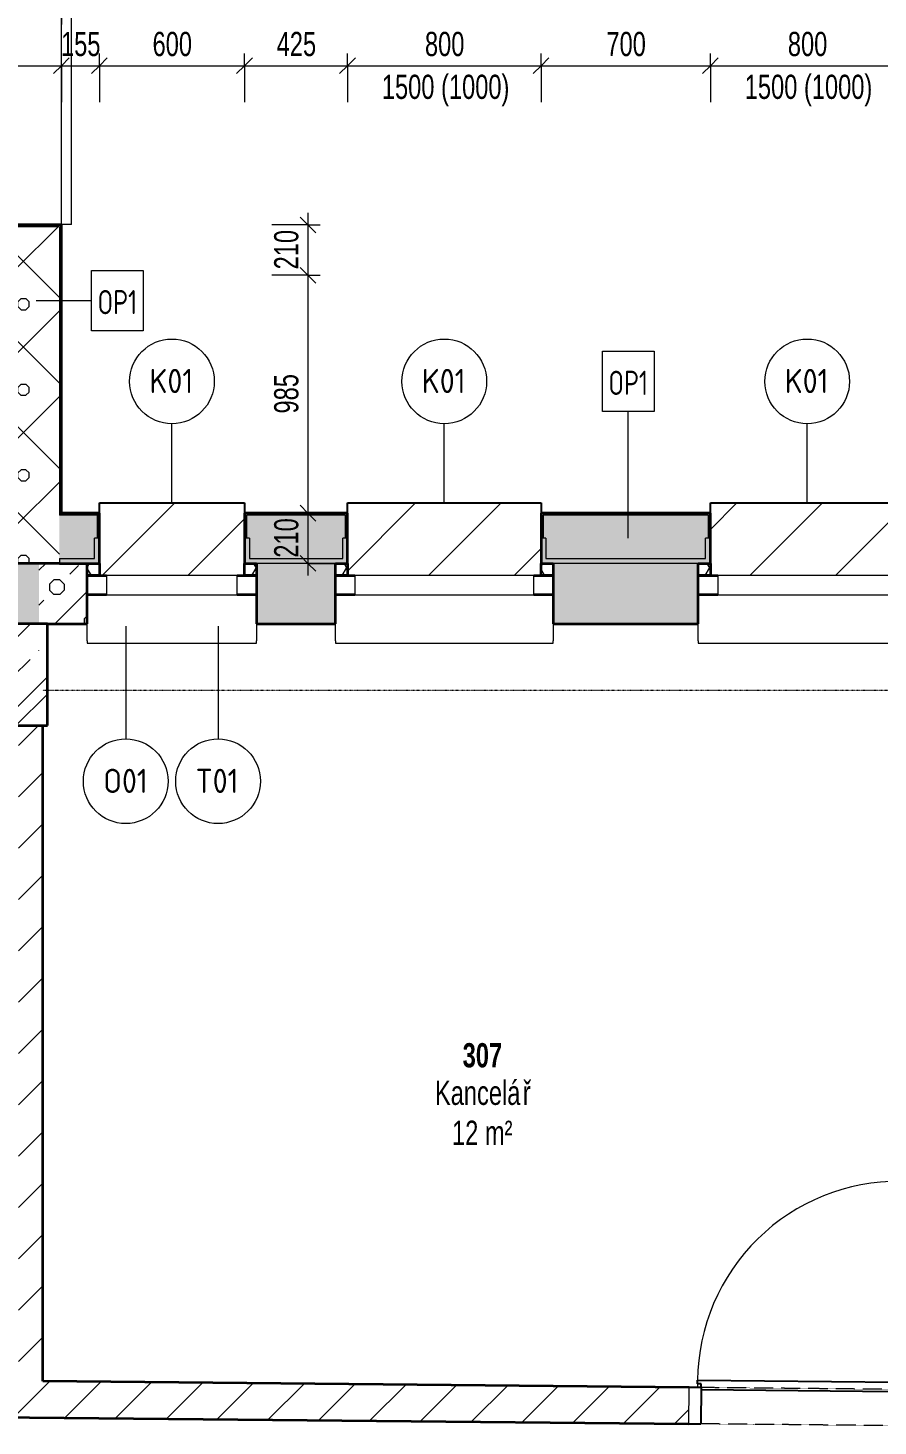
# Model space of a CAD drawing. Header units: millimetres. Extents: x -2854 to 232784, y -45352 to 20466.
# Drawn here: x 23530 to 27044, y -20900 to -15121 of the extents above; entities that cross this region are included whole.
import ezdxf

# ---------------------------------------------------------------- set-up
doc = ezdxf.new("R2010")
doc.units = ezdxf.units.MM
doc.linetypes.add('Dash dot dot', pattern=[5, 2, -1, 0, -1, 0, -1])
doc.linetypes.add('Čerchovaná se dvěma tečkami', pattern=[2.59, 1, -0.53, 0, -0.53, 0, -0.53])
for name, color, linetype, lineweight in [('A-ANNO-DIMS', 211, 'Continuous', 9), ('A-ANNO-DIMS-50', 211, 'Continuous', 9), ('A-AREA-IDEN', 2, 'Continuous', 9), ('A-DETL', 90, 'Continuous', 13), ('A-DOOR', 31, 'Continuous', 13), ('A-DOOR-FRAM', 31, 'Continuous', 25), ('A-GENM', 13, 'Continuous', 13), ('A-GENM-IDEN', 13, 'Continuous', 9), ('A-GLAZ', 151, 'Continuous', 13), ('A-GLAZ-IDEN', 152, 'Continuous', 9), ('A-ROOF', 132, 'Continuous', 13), ('A-ROOF-OTLN', 132, 'Continuous', 13), ('A-WALL', 113, 'Continuous', 13), ('A-WALL-IDEN', 211, 'Continuous', 9), ('Q-SPCQ', 91, 'Continuous', 13), ('Q-SPCQ-IDEN', 132, 'Continuous', 9), ('S-COLS', 52, 'Continuous', 13)]:
    doc.layers.add(name, color=color, linetype=linetype, lineweight=lineweight)
doc.layers.add('A-WALL-PATT', color=111, linetype='Continuous')
doc.styles.add('Arial_1', font='arial.ttf', dxfattribs={"width": 0.7, "height": 100})
doc.styles.add('Arial_B', font='arialbd.ttf', dxfattribs={"width": 0.7, "height": 100})
doc.styles.add('ISOCPEUR', font='isocpeur.ttf', dxfattribs={"width": 0.9, "height": 100})
doc.styles.add('ISOCPEUR_2', font='isocpeur.ttf', dxfattribs={"width": 0.75, "height": 100})
doc.dimstyles.new('Vnitřní_-_průhledné', dxfattribs={"dimscale": 304.8, "dimtxt": 102.02594, "dimasz": 0.213255, "dimexe": 0.164042, "dimexo": 0.0625, "dimgap": 0.032808, "dimtad": 1, "dimdec": 0, "dimrnd": 5, "dimzin": 0, "dimdsep": 46, "dimtxsty": 'Arial_1', "dimblk1": 'OBLIQUE', "dimblk2": 'OBLIQUE', "dimsah": 1, "dimcen": 0.09, "dimdle": 0.164042, "dimazin": 0, "dimtfac": 1, "dimtdec": 4, "dimtix": 1, "dimtmove": 0, "dimatfit": 3, "dimfxl": 0.492126, "dimfxlon": 1, "dimtvp": 1, "dimtolj": 1, "dimtzin": 0, "dimarcsym": 2})
pattern_1 = [(45, (0, 0), (0, 353.552), []), (315, (0, 0), (353.552, 0), []), (270, (153.68, 9.56), (176.771, -176.771), [19.139, -334.416]), (270, (199.87, 9.56), (176.771, -176.771), [19.139, -334.416]), (0, (166.57, 23.1), (176.771, 176.771), [19.139, -334.416]), (0, (166.57, -23.1), (176.771, 176.771), [19.139, -334.416]), (45, (153.68, 9.56), (0, 353.552), [19.139, -230.861]), (45, (186.35, -23.1), (0, 353.552), [19.139, -230.861]), (315, (186.35, 23.1), (353.552, 0), [19.139, -230.861]), (315, (153.68, -9.56), (353.552, 0), [19.139, -230.861])]
pattern_2 = [(45, (0, 0), (-106.066, 106.066), [])]

# ---------------------------------------------------------------- blocks, each defined once
blk = doc.blocks.new('DVERE_1k_oblozka - DD03_01_800x1970_koupelna-1549524-2NP_NÁVRH A')
at = {"layer": 'A-DOOR'}
for p, q in [((-450, 77.9), (-400, 77.9)), ((-450, -72.1), (-450, 77.9)), ((-400, 77.9), (-400, -72.1)), ((400, 77.9), (450, 77.9)), ((400, -72.1), (400, 77.9)), ((450, 77.9), (450, -72.1)), ((-400, -72.1), (-450, -72.1)), ((-415, -72.1), (-415, -932.1)), ((305, -102.1), (-305, -102.1)), ((450, -72.1), (400, -72.1)), ((415, -102.1), (415, -72.1))]:
    blk.add_line(p, q, dxfattribs=at)
at = {"layer": 'A-DOOR', "linetype": 'Čerchovaná se dvěma tečkami'}
for p, q in [((-400, 77.9), (400, 77.9)), ((-400, -72.1), (400, -72.1))]:
    blk.add_line(p, q, dxfattribs=at)
at = {"layer": 'A-DOOR', "lineweight": 25}
for p, q in [((-415, -87.1), (-400, -87.1)), ((-415, -102.1), (-415, -87.1)), ((415, -102.1), (-415, -102.1)), ((-400, -62.1), (400, -62.1)), ((-400, -87.1), (-400, -72.1)), ((400, -72.1), (400, -87.1)), ((400, -87.1), (415, -87.1)), ((415, -87.1), (415, -102.1))]:
    blk.add_line(p, q, dxfattribs=at)
at = {"layer": 'A-DOOR'}
blk.add_arc((-415, -102.1), 830, 270, 0, dxfattribs=at)
at = {"layer": 'A-DOOR-FRAM'}
for p, q in [((-450, 77.9), (-400, 77.9)), ((-400, 77.9), (-400, -72.1)), ((400, -72.1), (400, 77.9)), ((450, 77.9), (400, 77.9)), ((-400, -72.1), (-450, -72.1)), ((400, -72.1), (450, -72.1))]:
    blk.add_line(p, q, dxfattribs=at)
blk = doc.blocks.new('OKNO_1k_nadsvetlik - OKNO_1k_nadsvetlik_900 x 1500-1969499-2NP_NÁVRH A')
at = {"layer": 'A-GLAZ'}
h = blk.add_hatch(dxfattribs=at)
h.set_pattern_fill('FP_26', color=256, style=0, pattern_type=2)
h.set_pattern_definition([(180, (25251.146, -17459.705), (-75, -43.3), [50, -100]), (240, (25201.146, -17459.705), (-0.0011, -86.601905), [50, -100]), (120, (25201.146, -17459.705), (-74.9989, 43.301905), [50, -100])])
h.paths.add_polyline_path([(400, -75), (400, -125), (450, -125), (450, -75), (420, -75)])
h.paths.add_polyline_path([(-400, -75), (-450, -75), (-450, -125), (-400, -125)])
at = {"layer": 'A-GLAZ', "lineweight": 35}
for p, q in [((-450, 5), (-370, 5)), ((370, 5), (450, 5)), ((-450, -75), (-400, -75)), ((-370, -75), (-450, -75)), ((-400, -75), (-400, -125)), ((450, -75), (370, -75)), ((400, -75), (450, -75)), ((400, -125), (400, -75))]:
    blk.add_line(p, q, dxfattribs=at)
at = {"layer": 'A-GLAZ'}
for p, q in [((370, 5), (-370, 5)), ((-370, 5), (-370, -75)), ((370, -75), (370, 5)), ((-370, -75), (370, -75))]:
    blk.add_line(p, q, dxfattribs=at)
blk = doc.blocks.new('parapet s nosem_vnitní - parapet s nosem_vnitní-1280334-2NP_NÁVRH A')
at = {"layer": 'A-GENM'}
for p, q in [((450, 200), (-450, 200)), ((-450, 200), (-450, 190)), ((-450, 120), (-450, 190)), ((450, 190), (450, 200)), ((450, 190), (450, 120))]:
    blk.add_line(p, q, dxfattribs=at)
blk = doc.blocks.new('parapet_ext - parapet_ext-1802020-2NP_NÁVRH A')
at = {"layer": 'Q-SPCQ'}
h = blk.add_hatch(dxfattribs=at)
h.set_pattern_fill('FP_27', color=11, style=0, pattern_type=2)
h.set_pattern_definition([(225, (25251.15, -17384.7), (176.7767, -176.7767), [])])
h.paths.add_polyline_path([(400, 0), (-400, 0), (-400, -300), (400, -300), (400, -50)])
at = {"layer": 'Q-SPCQ', "color": 21, "lineweight": 25}
for p, q in [((-400, -300), (-400, -258)), ((400, -258), (400, -300)), ((400, -300), (-400, -300))]:
    blk.add_line(p, q, dxfattribs=at)
blk = doc.blocks.new('OKNO_1k_nadsvetlik - OKNO_1k_nadsvetlik_900 x 1500-V7-2NP_NÁVRH A')
at = {"layer": 'A-GLAZ'}
h = blk.add_hatch(dxfattribs=at)
h.set_pattern_fill('FP_28', color=256, style=0, pattern_type=2)
h.set_pattern_definition([(180, (26751.146, -17459.705), (-75, -43.3), [50, -100]), (240, (26701.146, -17459.705), (-0.0011, -86.601905), [50, -100]), (120, (26701.146, -17459.705), (-74.9989, 43.301905), [50, -100])])
h.paths.add_polyline_path([(403.6, -75), (400, -75), (400, -125), (450, -125), (450, -75), (420, -75)])
h.paths.add_polyline_path([(-450, -75), (-450, -125), (-400, -125), (-400, -75), (-420, -75)])
at = {"layer": 'A-GLAZ', "lineweight": 35}
for p, q in [((-450, 5), (-370, 5)), ((370, 5), (450, 5)), ((-450, -75), (-400, -75)), ((-370, -75), (-450, -75)), ((-400, -75), (-400, -125)), ((450, -75), (370, -75)), ((400, -75), (450, -75)), ((400, -125), (400, -75))]:
    blk.add_line(p, q, dxfattribs=at)
at = {"layer": 'A-GLAZ'}
for p, q in [((370, 5), (-370, 5)), ((-370, 5), (-370, -75)), ((370, -75), (370, 5)), ((-370, -75), (370, -75))]:
    blk.add_line(p, q, dxfattribs=at)
blk = doc.blocks.new('parapet_ext - parapet_ext-V8-2NP_NÁVRH A')
at = {"layer": 'Q-SPCQ'}
h = blk.add_hatch(dxfattribs=at)
h.set_pattern_fill('FP_29', color=11, style=0, pattern_type=2)
h.set_pattern_definition([(225, (26751.15, -17384.7), (176.7767, -176.7767), [])])
h.paths.add_polyline_path([(400, 0), (-400, 0), (-400, -300), (400, -300), (400, -50)])
at = {"layer": 'Q-SPCQ', "color": 21, "lineweight": 25}
for p, q in [((-400, -300), (-400, -258)), ((400, -258), (400, -300)), ((400, -300), (-400, -300))]:
    blk.add_line(p, q, dxfattribs=at)
blk = doc.blocks.new('OKNO_1k_nadsvetlik - OKNO_1k_nadsvetlik_700 x 1500-1969469-2NP_NÁVRH A')
at = {"layer": 'A-GLAZ'}
h = blk.add_hatch(dxfattribs=at)
h.set_pattern_fill('FP_67', color=11, style=0, pattern_type=2)
h.set_pattern_definition([(180, (24125.29, -17459.705), (-75, -43.3), [50, -100]), (240, (24075.29, -17459.705), (-0.0011, -86.601905), [50, -100]), (120, (24075.29, -17459.705), (-74.9989, 43.301905), [50, -100])])
h.paths.add_polyline_path([(300, -75), (300, -125), (350, -125), (350, -75), (320, -75)])
h.paths.add_polyline_path([(-300, -75), (-350, -75), (-350, -125), (-300, -125)])
at = {"layer": 'A-GLAZ', "color": 1, "lineweight": 35}
for p, q in [((-350, 5), (-270, 5)), ((270, 5), (350, 5)), ((-350, -75), (-300, -75)), ((-270, -75), (-350, -75)), ((-300, -75), (-300, -125)), ((350, -75), (270, -75)), ((300, -75), (350, -75)), ((300, -125), (300, -75))]:
    blk.add_line(p, q, dxfattribs=at)
at = {"layer": 'A-GLAZ', "color": 11}
for p, q in [((270, 5), (-270, 5)), ((-270, 5), (-270, -75)), ((270, -75), (270, 5)), ((-270, -75), (270, -75))]:
    blk.add_line(p, q, dxfattribs=at)
blk = doc.blocks.new('parapet s nosem_vnitní - parapet s nosem_vnitní-1308088-2NP_NÁVRH A')
at = {"layer": 'A-GENM', "color": 11}
for p, q in [((350, 200), (-350, 200)), ((-350, 200), (-350, 190)), ((-350, 120), (-350, 190)), ((350, 190), (350, 200)), ((350, 190), (350, 120))]:
    blk.add_line(p, q, dxfattribs=at)
blk = doc.blocks.new('parapet_ext - parapet_ext-1802056-2NP_NÁVRH A')
at = {"layer": 'Q-SPCQ'}
h = blk.add_hatch(dxfattribs=at)
h.set_pattern_fill('FP_68', color=11, style=0, pattern_type=2)
h.set_pattern_definition([(225, (24125.3, -17384.7), (176.7767, -176.7767), [])])
h.paths.add_polyline_path([(-300, 0), (-300, -300), (300, -300), (300, 0), (-270, 0)])
at = {"layer": 'Q-SPCQ', "color": 21, "lineweight": 25}
for p, q in [((-300, -300), (-300, -258)), ((300, -258), (300, -300)), ((300, -300), (-300, -300))]:
    blk.add_line(p, q, dxfattribs=at)
blk = doc.blocks.new('Betonový pravoúhlý sloup - 400 x 420mm-2278915-2NP_NÁVRH A')
at = {"layer": 'S-COLS'}
h = blk.add_hatch(dxfattribs=at)
h.set_pattern_fill('FP_84', color=256, style=0, pattern_type=2)
h.set_pattern_definition([(45, (-23410.3, 17794.7), (-179.6051, 179.6051), []), (45, (-23338.45, 17794.7), (-179.6051, 179.6051), []), (45, (-23194.76, 17794.7), (-107.763, 251.4472), [101.6, -50.8, 1.676, -49.124])])
h.paths.add_polyline_path([(-200, -210), (200, -210), (200, 210), (-200, 210), (-200, 57.4)])
at = {"layer": 'S-COLS', "lineweight": 35}
for p, q in [((200, 210), (-200, 210)), ((-200, 210), (-200, -210)), ((200, -210), (200, 210)), ((-200, -210), (200, -210))]:
    blk.add_line(p, q, dxfattribs=at)
blk = doc.blocks.new('DIMBLOCK19-2NP_NÁVRH A')
at = {"layer": 'A-ANNO-DIMS-50'}
for p, q in [((23668.3, -15277.5), (23668.3, -15227.5)), ((23825.3, -15277.5), (23825.3, -15227.5)), ((23618.3, -15277.5), (23825.3, -15277.5)), ((23668.3, -15277.5), (23668.3, -15427.5)), ((23825.3, -15277.5), (23825.3, -15427.5))]:
    blk.add_line(p, q, dxfattribs=at)
at = {"layer": 'A-ANNO-DIMS-50', "lineweight": 18}
for p, q in [((23668.3, -15277.5), (23700.8, -15245)), ((23825.3, -15277.5), (23857.8, -15245)), ((23668.3, -15277.5), (23635.8, -15310)), ((23825.3, -15277.5), (23792.8, -15310))]:
    blk.add_line(p, q, dxfattribs=at)
at = {"layer": 'A-ANNO-DIMS-50', "color": 0, "insert": (23666.7, -15137.7), "char_height": 100, "width": 192.123, "attachment_point": 1, "line_spacing_factor": 0.941778, "style": 'Arial_1'}
blk.add_mtext('155', dxfattribs=at)
blk = doc.blocks.new('_Oblique')
at = {"color": 0, "linetype": 'ByBlock', "lineweight": -2}
blk.add_line((-0.5, -0.5), (0.5, 0.5), dxfattribs=at)
blk = doc.blocks.new('DIMBLOCK20-2NP_NÁVRH A')
at = {"layer": 'A-ANNO-DIMS-50'}
for p, q in [((23825.3, -15277.5), (23825.3, -15227.5)), ((24425.3, -15277.5), (24425.3, -15227.5)), ((23825.3, -15277.5), (24425.3, -15277.5)), ((23825.3, -15277.5), (23825.3, -15427.5)), ((24425.3, -15277.5), (24425.3, -15427.5))]:
    blk.add_line(p, q, dxfattribs=at)
at = {"layer": 'A-ANNO-DIMS-50', "lineweight": 18}
for p, q in [((23825.3, -15277.5), (23857.8, -15245)), ((24425.3, -15277.5), (24457.8, -15245)), ((23825.3, -15277.5), (23792.8, -15310)), ((24425.3, -15277.5), (24392.8, -15310))]:
    blk.add_line(p, q, dxfattribs=at)
at = {"layer": 'A-ANNO-DIMS-50', "color": 0, "insert": (24045.2, -15137.7), "char_height": 100, "width": 192.123, "attachment_point": 1, "line_spacing_factor": 0.941778, "style": 'Arial_1'}
blk.add_mtext('600', dxfattribs=at)
blk = doc.blocks.new('DIMBLOCK21-2NP_NÁVRH A')
at = {"layer": 'A-ANNO-DIMS-50'}
for p, q in [((24425.3, -15277.5), (24425.3, -15227.5)), ((24851.1, -15277.5), (24851.1, -15227.5)), ((24425.3, -15277.5), (24851.1, -15277.5)), ((24425.3, -15277.5), (24425.3, -15427.5)), ((24851.1, -15277.5), (24851.1, -15427.5))]:
    blk.add_line(p, q, dxfattribs=at)
at = {"layer": 'A-ANNO-DIMS-50', "lineweight": 18}
for p, q in [((24425.3, -15277.5), (24457.8, -15245)), ((24851.1, -15277.5), (24883.6, -15245)), ((24425.3, -15277.5), (24392.8, -15310)), ((24851.1, -15277.5), (24818.6, -15310))]:
    blk.add_line(p, q, dxfattribs=at)
at = {"layer": 'A-ANNO-DIMS-50', "color": 0, "insert": (24558.2, -15137.7), "char_height": 100, "width": 192.123, "attachment_point": 1, "line_spacing_factor": 0.941778, "style": 'Arial_1'}
blk.add_mtext('425', dxfattribs=at)
blk = doc.blocks.new('DIMBLOCK22-2NP_NÁVRH A')
at = {"layer": 'A-ANNO-DIMS-50'}
for p, q in [((24851.1, -15277.5), (24851.1, -15227.5)), ((25651.1, -15277.5), (25651.1, -15227.5)), ((24851.1, -15277.5), (25651.1, -15277.5)), ((24851.1, -15277.5), (24851.1, -15427.5)), ((25651.1, -15277.5), (25651.1, -15427.5))]:
    blk.add_line(p, q, dxfattribs=at)
at = {"layer": 'A-ANNO-DIMS-50', "lineweight": 18}
for p, q in [((24851.1, -15277.5), (24883.6, -15245)), ((25651.1, -15277.5), (25683.6, -15245)), ((24851.1, -15277.5), (24818.6, -15310)), ((25651.1, -15277.5), (25618.6, -15310))]:
    blk.add_line(p, q, dxfattribs=at)
at = {"layer": 'A-ANNO-DIMS-50', "color": 0, "char_height": 100, "attachment_point": 1, "line_spacing_factor": 0.941778, "style": 'Arial_1'}
for s, insert, width in [('800', (25171.1, -15137.7), 192.123), ('1500 (1000)', (24992.9, -15314.7), 619.69)]:
    blk.add_mtext(s, dxfattribs=dict(at, insert=insert, width=width))
blk = doc.blocks.new('DIMBLOCK23-2NP_NÁVRH A')
at = {"layer": 'A-ANNO-DIMS-50'}
for p, q in [((25651.1, -15277.5), (25651.1, -15227.5)), ((26351.1, -15277.5), (26351.1, -15227.5)), ((25651.1, -15277.5), (26351.1, -15277.5)), ((25651.1, -15277.5), (25651.1, -15427.5)), ((26351.1, -15277.5), (26351.1, -15427.5))]:
    blk.add_line(p, q, dxfattribs=at)
at = {"layer": 'A-ANNO-DIMS-50', "lineweight": 18}
for p, q in [((25651.1, -15277.5), (25683.6, -15245)), ((26351.1, -15277.5), (26383.6, -15245)), ((25651.1, -15277.5), (25618.6, -15310)), ((26351.1, -15277.5), (26318.6, -15310))]:
    blk.add_line(p, q, dxfattribs=at)
at = {"layer": 'A-ANNO-DIMS-50', "color": 0, "insert": (25921.1, -15137.7), "char_height": 100, "width": 192.123, "attachment_point": 1, "line_spacing_factor": 0.941778, "style": 'Arial_1'}
blk.add_mtext('700', dxfattribs=at)
blk = doc.blocks.new('DIMBLOCK24-2NP_NÁVRH A')
at = {"layer": 'A-ANNO-DIMS-50'}
for p, q in [((26351.1, -15277.5), (26351.1, -15227.5)), ((27151.1, -15277.5), (27151.1, -15227.5)), ((26351.1, -15277.5), (27151.1, -15277.5)), ((26351.1, -15277.5), (26351.1, -15427.5)), ((27151.1, -15277.5), (27151.1, -15427.5))]:
    blk.add_line(p, q, dxfattribs=at)
at = {"layer": 'A-ANNO-DIMS-50', "lineweight": 18}
for p, q in [((26351.1, -15277.5), (26383.6, -15245)), ((27151.1, -15277.5), (27183.6, -15245)), ((26351.1, -15277.5), (26318.6, -15310)), ((27151.1, -15277.5), (27118.6, -15310))]:
    blk.add_line(p, q, dxfattribs=at)
at = {"layer": 'A-ANNO-DIMS-50', "color": 0, "char_height": 100, "attachment_point": 1, "line_spacing_factor": 0.941778, "style": 'Arial_1'}
for s, insert, width in [('800', (26671.1, -15137.7), 192.123), ('1500 (1000)', (26492.9, -15314.7), 619.69)]:
    blk.add_mtext(s, dxfattribs=dict(at, insert=insert, width=width))
blk = doc.blocks.new('Popiska okna_Bublina_CC - Popiska okna_Bublina-1410372-2NP_NÁVRH A')
at = {"layer": 'A-GLAZ-IDEN'}
blk.add_circle((0, 0), 3.5, dxfattribs=at)
blk = doc.blocks.new('Popiska becný model_Bublina_CC - Popiska okna_Bublina-1416866-2NP_NÁVRH A')
at = {"layer": 'A-GENM-IDEN'}
blk.add_circle((0, 0), 3.5, dxfattribs=at)
blk = doc.blocks.new('DIMBLOCK92-2NP_NÁVRH A')
at = {"layer": 'A-ANNO-DIMS-50'}
for p, q in [((16354.5, -14956.8), (16354.5, -14906.8)), ((23668.3, -14956.8), (23668.3, -14906.8)), ((16304.5, -14956.8), (23668.3, -14956.8)), ((16354.5, -14956.8), (16354.5, -15228.2)), ((23668.3, -14956.8), (23668.3, -15106.8))]:
    blk.add_line(p, q, dxfattribs=at)
at = {"layer": 'A-ANNO-DIMS-50', "lineweight": 18}
for p, q in [((16354.5, -14956.8), (16322, -14989.3)), ((16354.5, -14956.8), (16387, -14924.3)), ((23668.3, -14956.8), (23635.8, -14989.3)), ((23668.3, -14956.8), (23700.8, -14924.3))]:
    blk.add_line(p, q, dxfattribs=at)
at = {"layer": 'A-ANNO-DIMS-50', "color": 0, "insert": (19904.6, -14816.9), "char_height": 100, "width": 256.164, "attachment_point": 1, "line_spacing_factor": 0.941778, "style": 'Arial_1'}
blk.add_mtext('7315', dxfattribs=at)
blk = doc.blocks.new('DIMBLOCK111-2NP_NÁVRH A')
at = {"layer": 'A-ANNO-DIMS-50'}
for p, q in [((24687.6, -15885.3), (24687.6, -16143.3)), ((24687.6, -15935.3), (24537.6, -15935.3)), ((24687.6, -15935.3), (24737.6, -15935.3)), ((24687.6, -16143.3), (24537.6, -16143.3)), ((24687.6, -16143.3), (24737.6, -16143.3))]:
    blk.add_line(p, q, dxfattribs=at)
at = {"layer": 'A-ANNO-DIMS-50', "lineweight": 18}
for p, q in [((24687.6, -15935.3), (24655.1, -15902.8)), ((24687.6, -15935.3), (24720.1, -15967.8)), ((24687.6, -16143.3), (24655.1, -16110.8)), ((24687.6, -16143.3), (24720.1, -16175.8))]:
    blk.add_line(p, q, dxfattribs=at)
at = {"layer": 'A-ANNO-DIMS-50', "color": 0, "insert": (24547.8, -16119.3), "char_height": 100, "width": 192.123, "attachment_point": 1, "rotation": 90, "line_spacing_factor": 0.941778, "style": 'Arial_1'}
blk.add_mtext('210', dxfattribs=at)
blk = doc.blocks.new('DIMBLOCK112-2NP_NÁVRH A')
at = {"layer": 'A-ANNO-DIMS-50', "lineweight": 18}
for p, q in [((24687.6, -16143.3), (24655.1, -16110.8)), ((24687.6, -16143.3), (24720.1, -16175.8)), ((24687.6, -17126.7), (24655.1, -17094.2)), ((24687.6, -17126.7), (24720.1, -17159.2))]:
    blk.add_line(p, q, dxfattribs=at)
at = {"layer": 'A-ANNO-DIMS-50'}
for p, q in [((24687.6, -16143.3), (24537.6, -16143.3)), ((24687.6, -16143.3), (24687.6, -17126.7)), ((24687.6, -16143.3), (24737.6, -16143.3)), ((24687.6, -17126.7), (24637.6, -17126.7)), ((24687.6, -17126.7), (24837.6, -17126.7))]:
    blk.add_line(p, q, dxfattribs=at)
at = {"layer": 'A-ANNO-DIMS-50', "color": 0, "insert": (24547.8, -16715), "char_height": 100, "width": 192.123, "attachment_point": 1, "rotation": 90, "line_spacing_factor": 0.941778, "style": 'Arial_1'}
blk.add_mtext('985', dxfattribs=at)
blk = doc.blocks.new('DIMBLOCK113-2NP_NÁVRH A')
at = {"layer": 'A-ANNO-DIMS-50', "lineweight": 18}
for p, q in [((24687.6, -17126.7), (24655.1, -17094.2)), ((24687.6, -17126.7), (24720.1, -17159.2)), ((24687.6, -17334.7), (24655.1, -17302.2)), ((24687.6, -17334.7), (24720.1, -17367.2))]:
    blk.add_line(p, q, dxfattribs=at)
at = {"layer": 'A-ANNO-DIMS-50'}
for p, q in [((24687.6, -17126.7), (24637.6, -17126.7)), ((24687.6, -17126.7), (24687.6, -17384.7)), ((24687.6, -17126.7), (24837.6, -17126.7)), ((24687.6, -17334.7), (24637.6, -17334.7)), ((24687.6, -17334.7), (24837.6, -17334.7))]:
    blk.add_line(p, q, dxfattribs=at)
at = {"layer": 'A-ANNO-DIMS-50', "color": 0, "insert": (24547.8, -17310.8), "char_height": 100, "width": 192.123, "attachment_point": 1, "rotation": 90, "line_spacing_factor": 0.941778, "style": 'Arial_1'}
blk.add_mtext('210', dxfattribs=at)
blk = doc.blocks.new('Popiska speciální vybavení - Popiska okna_Bublina-1426311-2NP_NÁVRH A')
at = {"layer": 'Q-SPCQ-IDEN'}
blk.add_circle((0, 0), 3.5, dxfattribs=at)
blk = doc.blocks.new('DIMBLOCK116-2NP_NÁVRH A')
at = {"layer": 'A-ANNO-DIMS-50'}
for p, q in [((22711.5, -15277.5), (22711.5, -15227.5)), ((23668.3, -15277.5), (23668.3, -15227.5)), ((22661.5, -15277.5), (23718.3, -15277.5)), ((22711.5, -15277.5), (22711.5, -15427.5)), ((23668.3, -15277.5), (23668.3, -15427.5))]:
    blk.add_line(p, q, dxfattribs=at)
at = {"layer": 'A-ANNO-DIMS-50', "lineweight": 18}
for p, q in [((22711.5, -15277.5), (22744, -15245)), ((23668.3, -15277.5), (23700.8, -15245)), ((22711.5, -15277.5), (22679, -15310)), ((23668.3, -15277.5), (23635.8, -15310))]:
    blk.add_line(p, q, dxfattribs=at)
at = {"layer": 'A-ANNO-DIMS-50', "color": 0, "insert": (23109.8, -15137.7), "char_height": 100, "width": 192.123, "attachment_point": 1, "line_spacing_factor": 0.941778, "style": 'Arial_1'}
blk.add_mtext('955', dxfattribs=at)

msp = doc.modelspace()

# ---------------------------------------------------------------- hatches: boundary and pattern name
at = {"layer": 'A-WALL-PATT', "lineweight": 13}
h = msp.add_hatch(dxfattribs=at)
h.set_pattern_fill('FP_1', color=11, style=0, pattern_type=2)
h.set_pattern_definition(pattern_1)
h.paths.add_polyline_path([(23480.3, -17334.7), (23660.3, -17334.7), (23660.3, -15943.3), (23480.3, -15943.3), (23480.3, -17072)])
h = msp.add_hatch(dxfattribs=at)
h.set_pattern_fill('FP_1', color=11, style=0, pattern_type=2)
h.set_pattern_definition(pattern_1)
h.paths.add_polyline_path([(41713.6, -17314.7), (41713.6, -17134.7), (40221.6, -17134.7), (40221.6, -17230.7), (40233.6, -17230.7), (40233.6, -17314.7), (41370.4, -17314.7)])
h.paths.add_polyline_path([(34932, -17314.7), (35365.2, -17314.7), (35365.2, -17230.7), (35377.2, -17230.7), (35377.2, -17134.7), (34693.2, -17134.7), (34693.2, -17230.7), (34705.2, -17230.7), (34705.2, -17314.7)])
h.paths.add_polyline_path([(36205.2, -17314.7), (36865.2, -17314.7), (36865.2, -17230.7), (36877.2, -17230.7), (36877.2, -17134.7), (36193.2, -17134.7), (36193.2, -17230.7), (36205.2, -17230.7)])
h.paths.add_polyline_path([(37705.2, -17314.7), (39393.6, -17314.7), (39393.6, -17230.7), (39405.6, -17230.7), (39405.6, -17134.7), (37693.2, -17134.7), (37693.2, -17230.7), (37705.2, -17230.7)])
h.paths.add_polyline_path([(27206, -17314.7), (27831.1, -17314.7), (27831.1, -17230.7), (27843.1, -17230.7), (27843.1, -17134.7), (27159.1, -17134.7), (27159.1, -17230.7), (27171.1, -17230.7), (27171.1, -17314.7)])
h.paths.add_polyline_path([(28671.1, -17314.7), (29331.1, -17314.7), (29331.1, -17230.7), (29343.1, -17230.7), (29343.1, -17134.7), (28659.1, -17134.7), (28659.1, -17230.7), (28671.1, -17230.7)])
h.paths.add_polyline_path([(26331.1, -17314.7), (26331.1, -17230.7), (26343.1, -17230.7), (26343.1, -17134.7), (25659.1, -17134.7), (25659.1, -17230.7), (25671.1, -17230.7), (25671.1, -17314.7), (25918.3, -17314.7)])
h.paths.add_polyline_path([(30171.1, -17314.7), (30831.1, -17314.7), (30831.1, -17230.7), (30843.1, -17230.7), (30843.1, -17134.7), (30159.1, -17134.7), (30159.1, -17230.7), (30171.1, -17230.7)])
h.paths.add_polyline_path([(24831.1, -17314.7), (24831.1, -17230.7), (24843.1, -17230.7), (24843.1, -17134.7), (24433.3, -17134.7), (24433.3, -17230.7), (24445.3, -17230.7), (24445.3, -17314.7), (24630.7, -17314.7)])
h.paths.add_polyline_path([(31671.1, -17314.7), (32351.1, -17314.7), (32351.1, -17230.7), (32363.1, -17230.7), (32363.1, -17134.7), (31659.1, -17134.7), (31659.1, -17230.7), (31671.1, -17230.7)])
h.paths.add_polyline_path([(23660.3, -17314.7), (23805.3, -17314.7), (23805.3, -17230.7), (23817.3, -17230.7), (23817.3, -17134.7), (23660.3, -17134.7)])
h.paths.add_polyline_path([(33191.1, -17314.7), (33865.2, -17314.7), (33865.2, -17230.7), (33877.2, -17230.7), (33877.2, -17134.7), (33179.1, -17134.7), (33179.1, -17230.7), (33191.1, -17230.7)])
at = {"layer": 'A-WALL-PATT'}
h = msp.add_hatch(color=11, dxfattribs=at)
h.paths.add_polyline_path([(41721.6, -17334.7), (41721.6, -17314.7), (40233.6, -17314.7), (40233.6, -17230.7), (40213.6, -17230.7), (40213.6, -17334.7), (41718.6, -17334.7)])
h.paths.add_polyline_path([(33179.1, -17334.7), (33885.2, -17334.7), (33885.2, -17230.7), (33865.2, -17230.7), (33865.2, -17314.7), (33191.1, -17314.7), (33191.1, -17230.7), (33171.1, -17230.7), (33171.1, -17334.7), (33174.1, -17334.7)])
h.paths.add_polyline_path([(34735.2, -17334.7), (35385.2, -17334.7), (35385.2, -17230.7), (35365.2, -17230.7), (35365.2, -17314.7), (34705.2, -17314.7), (34705.2, -17230.7), (34685.2, -17230.7), (34685.2, -17334.7), (34705.2, -17334.7)])
h.paths.add_polyline_path([(39413.6, -17334.7), (39413.6, -17230.7), (39393.6, -17230.7), (39393.6, -17314.7), (37705.2, -17314.7), (37705.2, -17230.7), (37685.2, -17230.7), (37685.2, -17334.7), (39410.6, -17334.7)])
h.paths.add_polyline_path([(36205.2, -17334.7), (36885.2, -17334.7), (36885.2, -17230.7), (36865.2, -17230.7), (36865.2, -17314.7), (36205.2, -17314.7), (36205.2, -17230.7), (36185.2, -17230.7), (36185.2, -17334.7), (36193.2, -17334.7)])
h.paths.add_polyline_path([(27201.1, -17334.7), (27851.1, -17334.7), (27851.1, -17230.7), (27831.1, -17230.7), (27831.1, -17314.7), (27171.1, -17314.7), (27171.1, -17230.7), (27151.1, -17230.7), (27151.1, -17334.7), (27171.1, -17334.7)])
h.paths.add_polyline_path([(26347.6, -17334.7), (26351.1, -17334.7), (26351.1, -17230.7), (26331.1, -17230.7), (26331.1, -17314.7), (25671.1, -17314.7), (25671.1, -17230.7), (25651.1, -17230.7), (25651.1, -17334.7), (26343.1, -17334.7)])
h.paths.add_polyline_path([(28701.1, -17334.7), (29351.1, -17334.7), (29351.1, -17230.7), (29331.1, -17230.7), (29331.1, -17314.7), (28671.1, -17314.7), (28671.1, -17230.7), (28651.1, -17230.7), (28651.1, -17334.7), (28671.1, -17334.7)])
h.paths.add_polyline_path([(24851.1, -17334.7), (24851.1, -17230.7), (24831.1, -17230.7), (24831.1, -17314.7), (24445.3, -17314.7), (24445.3, -17230.7), (24425.3, -17230.7), (24425.3, -17334.7), (24848.1, -17334.7)])
h.paths.add_polyline_path([(30201.1, -17334.7), (30851.1, -17334.7), (30851.1, -17230.7), (30831.1, -17230.7), (30831.1, -17314.7), (30171.1, -17314.7), (30171.1, -17230.7), (30151.1, -17230.7), (30151.1, -17334.7), (30171.1, -17334.7)])
h.paths.add_polyline_path([(23825.3, -17334.7), (23825.3, -17230.7), (23805.3, -17230.7), (23805.3, -17314.7), (23660.3, -17314.7), (23660.3, -17334.7), (23822.3, -17334.7)])
h.paths.add_polyline_path([(31701.1, -17334.7), (32371.1, -17334.7), (32371.1, -17230.7), (32351.1, -17230.7), (32351.1, -17314.7), (31671.1, -17314.7), (31671.1, -17230.7), (31651.1, -17230.7), (31651.1, -17334.7), (31671.1, -17334.7)])
at = {"layer": 'A-WALL-PATT', "lineweight": 13}
h = msp.add_hatch(dxfattribs=at)
h.set_pattern_fill('FP_4', color=256, angle=-135, style=0, pattern_type=2)
h.set_pattern_definition([(225, (32415.1, -17334.7), (143.684, -143.684), []), (180, (32186.15, -17402.01), (-143.684, -143.684), [25.4, -261.968]), (225, (32160.75, -17402), (143.684, -143.684), [25.4, -177.8]), (270, (32142.79, -17419.97), (143.684, -143.684), [25.4, -261.968]), (315, (32142.79, -17445.37), (143.684, 143.684), [25.4, -177.8]), (180, (32186.15, -17463.33), (-143.684, -143.684), [25.4, -261.968]), (225, (32204.1, -17445.37), (143.684, -143.684), [25.4, -177.8]), (270, (32204.11, -17419.97), (143.684, -143.684), [25.4, -261.968]), (315, (32186.15, -17402), (143.684, 143.684), [25.4, -177.8]), (225, (32119.57, -17486.55), (143.684, -143.684), [50.8, -152.4])])
h.paths.add_polyline_path([(34932, -17584.7), (35335.2, -17584.7), (35335.2, -17334.7), (34735.2, -17334.7), (34735.2, -17584.7), (34758.1, -17584.7)])
h.paths.add_polyline_path([(29279, -17584.7), (29301.1, -17584.7), (29301.1, -17334.7), (28701.1, -17334.7), (28701.1, -17584.7), (29218.8, -17584.7)])
h.paths.add_polyline_path([(30210.6, -17584.7), (30801.1, -17584.7), (30801.1, -17334.7), (30201.1, -17334.7), (30201.1, -17584.7)])
h.paths.add_polyline_path([(41513.6, -17584.7), (41513.6, -17334.7), (40263.6, -17334.7), (40263.6, -17584.7), (41370.4, -17584.7)])
h.paths.add_polyline_path([(31701.1, -17584.7), (32321.1, -17584.7), (32321.1, -17334.7), (31701.1, -17334.7), (31701.1, -17404.7)])
h.paths.add_polyline_path([(39363.6, -17584.7), (39363.6, -17334.7), (37735.2, -17334.7), (37735.2, -17584.7), (39224.3, -17584.7)])
h.paths.add_polyline_path([(33221.1, -17584.7), (33835.2, -17584.7), (33835.2, -17334.7), (33221.1, -17334.7)])
h.paths.add_polyline_path([(36648.9, -17584.7), (36835.2, -17584.7), (36835.2, -17334.7), (36235.2, -17334.7), (36235.2, -17584.7)])
h.paths.add_polyline_path([(27201.1, -17584.7), (27801.1, -17584.7), (27801.1, -17334.7), (27201.1, -17334.7), (27201.1, -17404.7)])
h.paths.add_polyline_path([(24630.7, -17584.7), (24801.1, -17584.7), (24801.1, -17334.7), (24475.3, -17334.7), (24475.3, -17584.7)])
h.paths.add_polyline_path([(23491.1, -17584.7), (23575.3, -17584.7), (23575.3, -17334.7), (23460.3, -17334.7), (23460.3, -17584.7)])
h.paths.add_polyline_path([(25918.3, -17584.7), (26301.1, -17584.7), (26301.1, -17334.7), (25701.1, -17334.7), (25701.1, -17584.7)])
h = msp.add_hatch(dxfattribs=at)
h.set_pattern_fill('FP_66', color=11, angle=-135, style=0, pattern_type=2)
h.set_pattern_definition([(225, (23603.45, -17334.7), (143.68, -143.68), []), (180, (23374.5, -17402.01), (-143.684, -143.684), [25.4, -261.97]), (225, (23349.1, -17402), (143.68, -143.68), [25.4, -177.8]), (270, (23331.14, -17419.97), (143.684, -143.684), [25.4, -261.97]), (315, (23331.14, -17445.37), (143.68, 143.68), [25.4, -177.8]), (180, (23374.5, -17463.33), (-143.684, -143.684), [25.4, -261.97]), (225, (23392.46, -17445.37), (143.68, -143.68), [25.4, -177.8]), (270, (23392.46, -17419.97), (143.684, -143.684), [25.4, -261.97]), (315, (23374.5, -17402), (143.68, 143.68), [25.4, -177.8]), (225, (23307.92, -17486.55), (143.68, -143.68), [50.8, -152.4])])
h.paths.add_polyline_path([(23668.3, -17584.7), (23775.3, -17584.7), (23775.3, -17334.7), (23575.3, -17334.7), (23575.3, -17584.7), (23610.3, -17584.7)])
h = msp.add_hatch(dxfattribs=at)
h.set_pattern_fill('FP_5', color=256, style=0, pattern_type=2)
h.set_pattern_definition(pattern_2)
h.paths.add_polyline_path([(23591.1, -20714.4), (23591.1, -18004.7), (23491.1, -18004.7), (23491.1, -20713.5)])
h = msp.add_hatch(dxfattribs=at)
h.set_pattern_fill('FP_5', color=256, style=0, pattern_type=2)
h.set_pattern_definition(pattern_2)
h.paths.add_polyline_path([(27265.2, -20899.7), (27265.9, -20749.7), (27162.9, -20748.7), (27161.4, -20898.7), (27162.9, -20898.7)])
h.paths.add_polyline_path([(26261.5, -20890.1), (26262.9, -20740.1), (23201.6, -20710.7), (23200.2, -20860.7), (24630.7, -20874.4)])

# ---------------------------------------------------------------- linework, layer by layer
at = {"layer": 'A-DETL', "linetype": 'Dash dot dot'}
msp.add_line((27251.4, -17859.7), (23591.1, -17859.7), dxfattribs=at)
at = {"layer": 'A-GENM-IDEN'}
msp.add_line((24315.8, -17593.4), (24315.8, -18059.7), dxfattribs=at)
at = {"layer": 'A-GLAZ-IDEN'}
msp.add_line((23934.3, -17593.4), (23934.3, -18059.7), dxfattribs=at)
at = {"layer": 'A-ROOF', "color": 11}
msp.add_line((23668.3, -15935.3), (23668.3, -3886.1), dxfattribs=at)
at = {"layer": 'A-ROOF-OTLN', "color": 11}
for q in [(23710.3, -4237.6), (23668.3, -15934.4)]:
    msp.add_line((23710.3, -15934.4), q, dxfattribs=at)
at = {"layer": 'A-WALL', "color": 1, "lineweight": 35}
for p, q in [((23668.3, -15935.3), (22711.5, -15935.3)), ((23668.3, -17126.7), (23668.3, -15935.3)), ((23825.3, -17126.7), (23668.3, -17126.7)), ((23825.3, -17334.7), (23825.3, -17126.7)), ((24851.1, -17126.7), (24425.3, -17126.7)), ((24425.3, -17126.7), (24425.3, -17334.7)), ((24851.1, -17334.7), (24851.1, -17126.7)), ((26351.1, -17126.7), (25651.1, -17126.7)), ((25651.1, -17126.7), (25651.1, -17334.7)), ((26351.1, -17334.7), (26351.1, -17126.7)), ((23660.3, -17334.7), (23825.3, -17334.7)), ((23775.3, -17584.7), (23775.3, -17334.7)), ((24425.3, -17334.7), (24475.3, -17334.7)), ((24801.1, -17334.7), (24851.1, -17334.7)), ((25651.1, -17334.7), (25701.1, -17334.7)), ((26301.1, -17334.7), (26351.1, -17334.7)), ((23610.3, -17584.7), (23775.3, -17584.7))]:
    msp.add_line(p, q, dxfattribs=at)
at = {"layer": 'A-WALL', "color": 10}
for p, q in [((23665.3, -15938.3), (22714.5, -15938.3)), ((23660.3, -15943.3), (22719.5, -15943.3)), ((23660.3, -15943.3), (23660.3, -17134.7)), ((23665.3, -15938.3), (23665.3, -17129.7)), ((23817.3, -17134.7), (23660.3, -17134.7)), ((23822.3, -17129.7), (23665.3, -17129.7)), ((23817.3, -17230.7), (23817.3, -17134.7)), ((23822.3, -17230.7), (23822.3, -17129.7)), ((24848.1, -17129.7), (24428.3, -17129.7)), ((24428.3, -17129.7), (24428.3, -17230.7)), ((24843.1, -17134.7), (24433.3, -17134.7)), ((24433.3, -17134.7), (24433.3, -17230.7)), ((24843.1, -17230.7), (24843.1, -17134.7)), ((24848.1, -17230.7), (24848.1, -17129.7)), ((26348.1, -17129.7), (25654.1, -17129.7)), ((25654.1, -17129.7), (25654.1, -17230.7)), ((26343.1, -17134.7), (25659.1, -17134.7)), ((25659.1, -17134.7), (25659.1, -17230.7)), ((26343.1, -17230.7), (26343.1, -17134.7)), ((26348.1, -17230.7), (26348.1, -17129.7)), ((23825.3, -17230.7), (23805.3, -17230.7)), ((23805.3, -17314.7), (23805.3, -17230.7)), ((24445.3, -17230.7), (24425.3, -17230.7)), ((24445.3, -17230.7), (24445.3, -17314.7)), ((24851.1, -17230.7), (24831.1, -17230.7)), ((24831.1, -17314.7), (24831.1, -17230.7)), ((25671.1, -17230.7), (25651.1, -17230.7)), ((25671.1, -17230.7), (25671.1, -17314.7)), ((26351.1, -17230.7), (26331.1, -17230.7)), ((26331.1, -17314.7), (26331.1, -17230.7)), ((23660.3, -17314.7), (23660.3, -17334.7)), ((23660.3, -17314.7), (23805.3, -17314.7)), ((24445.3, -17314.7), (24831.1, -17314.7)), ((25671.1, -17314.7), (26331.1, -17314.7))]:
    msp.add_line(p, q, dxfattribs=at)
at = {"layer": 'A-WALL', "lineweight": 35}
for p, q in [((23660.3, -17334.7), (23460.3, -17334.7)), ((24475.3, -17334.7), (24475.3, -17584.7)), ((24801.1, -17584.7), (24801.1, -17334.7)), ((25701.1, -17334.7), (25701.1, -17584.7)), ((26301.1, -17584.7), (26301.1, -17334.7)), ((24475.3, -17584.7), (24801.1, -17584.7)), ((25701.1, -17584.7), (26301.1, -17584.7)), ((23591.1, -20714.4), (23591.1, -18004.7)), ((26262.9, -20740.1), (23591.1, -20714.4)), ((23200.2, -20860.7), (26261.5, -20890.1))]:
    msp.add_line(p, q, dxfattribs=at)
at = {"layer": 'A-WALL'}
for p, q in [((24801.1, -17334.7), (24475.3, -17334.7)), ((26301.1, -17334.7), (25701.1, -17334.7))]:
    msp.add_line(p, q, dxfattribs=at)
at = {"layer": 'A-WALL-IDEN'}
for p, q in [((23564.3, -16248.5), (23792.7, -16248.5)), ((26011.3, -17230.7), (26011.3, -16706.3))]:
    msp.add_line(p, q, dxfattribs=at)
at = {"layer": 'A-WALL-IDEN', "flags": 128}
for points in [[(23792.7, -16124.3), (24006.6, -16124.3), (24006.6, -16372.8), (23792.7, -16372.8)], [(25904.3, -16457.8), (26118.2, -16457.8), (26118.2, -16706.3), (25904.3, -16706.3)]]:
    msp.add_lwpolyline(points, close=True, dxfattribs=at)
at = {"layer": 'Q-SPCQ-IDEN'}
for p, q in [((24125.3, -17084.7), (24125.3, -16757)), ((25251.1, -17084.7), (25251.1, -16757)), ((26751.1, -17084.7), (26751.1, -16757))]:
    msp.add_line(p, q, dxfattribs=at)

# ---------------------------------------------------------------- block references
at = {"layer": 'A-DOOR', "rotation": 179.4498725781653}
msp.add_blockref('DVERE_1k_oblozka - DD03_01_800x1970_koupelna-1549524-2NP_NÁVRH A', (26712.2, -20816.5), dxfattribs=at)
at = {"layer": 'A-GENM', "color": 11, "rotation": 180}
msp.add_blockref('parapet s nosem_vnitní - parapet s nosem_vnitní-1308088-2NP_NÁVRH A', (24125.3, -17464.7), dxfattribs=at)
at = {"layer": 'A-GENM', "rotation": 180}
for p in [(25251.1, -17464.7), (26751.1, -17464.7)]:
    msp.add_blockref('parapet s nosem_vnitní - parapet s nosem_vnitní-1280334-2NP_NÁVRH A', p, dxfattribs=at)
at = {"layer": 'A-GENM-IDEN', "xscale": 49.99999999999998, "yscale": 49.99999999999998, "zscale": 49.99999999999998}
msp.add_blockref('Popiska becný model_Bublina_CC - Popiska okna_Bublina-1416866-2NP_NÁVRH A', (24315.8, -18234.7), dxfattribs=at)
at = {"layer": 'A-GLAZ', "color": 11, "rotation": 180}
msp.add_blockref('OKNO_1k_nadsvetlik - OKNO_1k_nadsvetlik_700 x 1500-1969469-2NP_NÁVRH A', (24125.3, -17459.7), dxfattribs=at)
at = {"layer": 'A-GLAZ', "rotation": 180}
for name, p in [('OKNO_1k_nadsvetlik - OKNO_1k_nadsvetlik_900 x 1500-1969499-2NP_NÁVRH A', (25251.1, -17459.7)), ('OKNO_1k_nadsvetlik - OKNO_1k_nadsvetlik_900 x 1500-V7-2NP_NÁVRH A', (26751.1, -17459.7))]:
    msp.add_blockref(name, p, dxfattribs=at)
at = {"layer": 'A-GLAZ-IDEN', "xscale": 49.99999999999998, "yscale": 49.99999999999998, "zscale": 49.99999999999998}
msp.add_blockref('Popiska okna_Bublina_CC - Popiska okna_Bublina-1410372-2NP_NÁVRH A', (23934.3, -18234.7), dxfattribs=at)
at = {"layer": 'Q-SPCQ', "color": 21, "lineweight": 25, "rotation": 180}
for name, p in [('parapet_ext - parapet_ext-1802056-2NP_NÁVRH A', (24125.3, -17384.7)), ('parapet_ext - parapet_ext-1802020-2NP_NÁVRH A', (25251.1, -17384.7)), ('parapet_ext - parapet_ext-V8-2NP_NÁVRH A', (26751.1, -17384.7))]:
    msp.add_blockref(name, p, dxfattribs=at)
at = {"layer": 'Q-SPCQ-IDEN', "xscale": 49.99999999999998, "yscale": 49.99999999999998, "zscale": 49.99999999999998}
for p in [(24125.3, -16582), (25251.1, -16582), (26751.1, -16582)]:
    msp.add_blockref('Popiska speciální vybavení - Popiska okna_Bublina-1426311-2NP_NÁVRH A', p, dxfattribs=at)
at = {"layer": 'S-COLS'}
msp.add_blockref('Betonový pravoúhlý sloup - 400 x 420mm-2278915-2NP_NÁVRH A', (23410.3, -17794.7), dxfattribs=at)

# ---------------------------------------------------------------- texts
at = {"layer": 'A-AREA-IDEN', "lineweight": 18, "char_height": 100, "attachment_point": 1}
for s, insert, width, style in [('307', (25327, -19317.2), 202.025, 'Arial_B'), ('Kancelá', (25212.3, -19472.5), 440.527, 'Arial_1'), ('\\fArial|b0|i0|c238|p34|;\\W.7;ř', (25575.8, -19472.5), 39.283, 'Arial_1'), ('12 m²', (25283, -19637.5), 308.65, 'Arial_1')]:
    msp.add_mtext(s, dxfattribs=dict(at, insert=insert, width=width, style=style))
at = {"layer": 'A-GENM-IDEN', "insert": (24222.8, -18183.2), "char_height": 100, "width": 223.671, "attachment_point": 1, "style": 'ISOCPEUR'}
msp.add_mtext('T01', dxfattribs=at)
at = {"layer": 'A-GLAZ-IDEN', "insert": (23841.3, -18183.2), "char_height": 100, "width": 223.671, "attachment_point": 1, "style": 'ISOCPEUR'}
msp.add_mtext('O01', dxfattribs=at)
at = {"layer": 'A-WALL-IDEN', "char_height": 100, "width": 195.411, "attachment_point": 1, "style": 'ISOCPEUR_2'}
for insert in [(23817.7, -16204.7), (25929.3, -16538.2)]:
    msp.add_mtext('OP1', dxfattribs=dict(at, insert=insert))
at = {"layer": 'Q-SPCQ-IDEN', "char_height": 100, "width": 223.671, "attachment_point": 1, "style": 'ISOCPEUR'}
for insert in [(24032.3, -16530.5), (25158.1, -16530.5), (26658.1, -16530.5)]:
    msp.add_mtext('K01', dxfattribs=dict(at, insert=insert))

# ---------------------------------------------------------------- dimensions: what is measured, and where the dimension line sits
at = {"layer": 'A-ANNO-DIMS'}
for base, p1, p2, override, picture, middle in [((23668.3, -14956.8), (16354.5, -15228.2), (23668.3, -15106.8), {"dimpost": '<>', "dimfxl": 7314.841564}, 'DIMBLOCK92-2NP_NÁVRH A', (20011.4, -14895.7)), ((23668.3, -15277.5), (22711.5, -15427.5), (23668.3, -15427.5), {"dimpost": '<>', "dimfxl": 956.837464}, 'DIMBLOCK116-2NP_NÁVRH A', (23189.9, -15216.5)), ((23825.3, -15277.5), (23668.3, -15427.5), (23825.3, -15427.5), {"dimpost": '<>', "dimfxl": 157}, 'DIMBLOCK19-2NP_NÁVRH A', (23746.8, -15216.5)), ((24425.3, -15277.5), (23825.3, -15427.5), (24425.3, -15427.5), {"dimpost": '<>', "dimfxl": 600}, 'DIMBLOCK20-2NP_NÁVRH A', (24125.3, -15216.5)), ((24851.1, -15277.5), (24425.3, -15427.5), (24851.1, -15427.5), {"dimpost": '<>', "dimfxl": 425.856775}, 'DIMBLOCK21-2NP_NÁVRH A', (24638.2, -15216.5)), ((26351.1, -15277.5), (25651.1, -15427.5), (26351.1, -15427.5), {"dimpost": '<>', "dimfxl": 700}, 'DIMBLOCK23-2NP_NÁVRH A', (26001.1, -15216.5))]:
    dim = msp.add_linear_dim(base=base, p1=p1, p2=p2, dimstyle='Vnitřní_-_průhledné', override=override, dxfattribs=at)
    dim.commit()
    dim.dimension.update_dxf_attribs({"geometry": picture, "text_midpoint": middle})
for base, p1, p2, picture, middle in [((25651.1, -15277.5), (24851.1, -15427.5), (25651.1, -15427.5), 'DIMBLOCK22-2NP_NÁVRH A', (25251.1, -15277.5)), ((27151.1, -15277.5), (26351.1, -15427.5), (27151.1, -15427.5), 'DIMBLOCK24-2NP_NÁVRH A', (26751.1, -15277.5))]:
    dim = msp.add_linear_dim(base=base, p1=p1, p2=p2, text='<>\\X1500 (1000)', dimstyle='Vnitřní_-_průhledné', override={"dimpost": '<>', "dimfxl": 800}, dxfattribs=at)
    dim.commit()
    dim.dimension.update_dxf_attribs({"geometry": picture, "text_midpoint": middle})
for base, p1, p2, override, picture, middle in [((24687.6, -16143.3), (24537.6, -15935.3), (24537.6, -16143.3), {"dimpost": '<>', "dimfxl": 208}, 'DIMBLOCK111-2NP_NÁVRH A', (24626.5, -16039.3)), ((24687.6, -17126.7), (24537.6, -16143.3), (24837.6, -17126.7), {"dimpost": '<>', "dimfxl": 1028.170346}, 'DIMBLOCK112-2NP_NÁVRH A', (24626.5, -16635)), ((24687.6, -17334.7), (24837.6, -17126.7), (24837.6, -17334.7), {"dimpost": '<>', "dimfxl": 208}, 'DIMBLOCK113-2NP_NÁVRH A', (24626.5, -17230.7))]:
    dim = msp.add_linear_dim(base=base, p1=p1, p2=p2, angle=90, dimstyle='Vnitřní_-_průhledné', override=override, dxfattribs=at)
    dim.commit()
    dim.dimension.update_dxf_attribs({"geometry": picture, "text_midpoint": middle})

doc.saveas('drawing.dxf')
